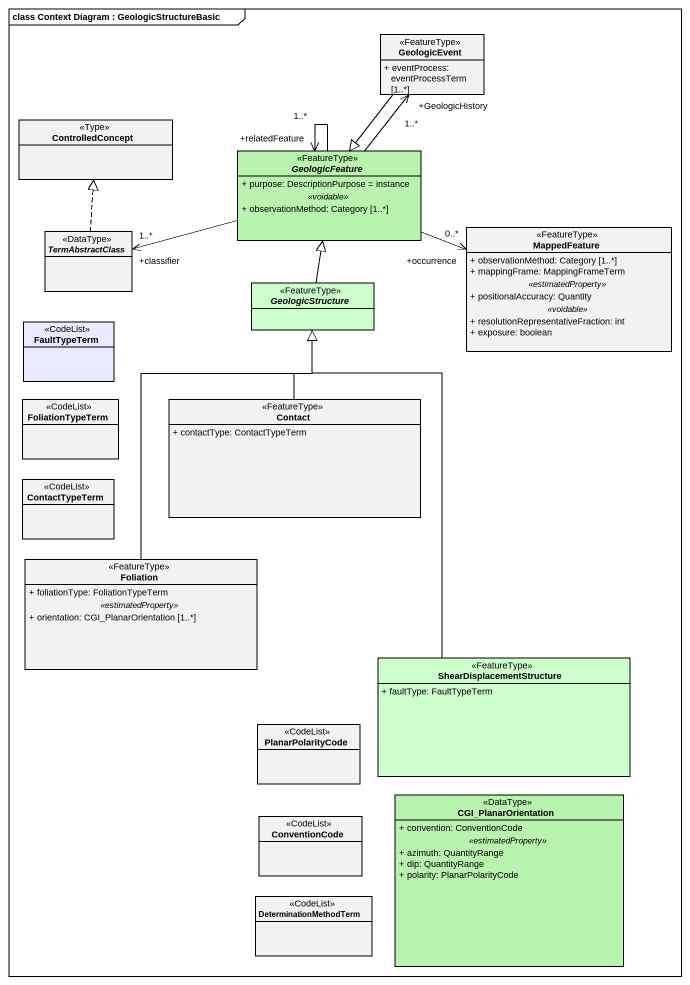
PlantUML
@startuml
mainframe class Context Diagram : GeologicStructureBasic
hide circle
hide empty members
skinparam classAttributeIconSize 0
class GeologicEvent <<FeatureType>> {
  + eventProcess: eventProcessTerm [1..*]
}
class ControlledConcept <<Type>>
abstract class GeologicFeature <<FeatureType>> #B9F4AE {
  + purpose: DescriptionPurpose = instance
  .. <<voidable>> ..
  + observationMethod: Category [1..*]
}
abstract class TermAbstractClass <<DataType>>
class MappedFeature <<FeatureType>> {
  + observationMethod: Category [1..*]
  + mappingFrame: MappingFrameTerm
  .. <<estimatedProperty>> ..
  + positionalAccuracy: Quantity
  .. <<voidable>> ..
  + resolutionRepresentativeFraction: int
  + exposure: boolean
}
abstract class GeologicStructure <<FeatureType>> #CCFFCC
class FaultTypeTerm <<CodeList>> #E9E9FF
class FoliationTypeTerm <<CodeList>>
class Contact <<FeatureType>> {
  + contactType: ContactTypeTerm
}
class ContactTypeTerm <<CodeList>>
class Foliation <<FeatureType>> {
  + foliationType: FoliationTypeTerm
  .. <<estimatedProperty>> ..
  + orientation: CGI_PlanarOrientation [1..*]
}
class ShearDisplacementStructure <<FeatureType>> #CCFFCC {
  + faultType: FaultTypeTerm
}
class PlanarPolarityCode <<CodeList>>
class ConventionCode <<CodeList>>
class CGI_PlanarOrientation <<DataType>> #B9F4AE {
  + convention: ConventionCode
  .. <<estimatedProperty>> ..
  + azimuth: QuantityRange
  + dip: QuantityRange
  + polarity: PlanarPolarityCode
}
class DeterminationMethodTerm <<CodeList>>
GeologicEvent --|> GeologicFeature
GeologicFeature -up-> "+GeologicHistory\n1..*" GeologicEvent
GeologicFeature --> "+relatedFeature\n1..*" GeologicFeature
GeologicFeature -left-> "+classifier\n1..*" TermAbstractClass
GeologicFeature -right-> "+occurrence\n0..*" MappedFeature
TermAbstractClass .up.|> ControlledConcept
GeologicStructure -up-|> GeologicFeature
Contact -up-|> GeologicStructure
Foliation -up-|> GeologicStructure
ShearDisplacementStructure -up-|> GeologicStructure
@enduml
